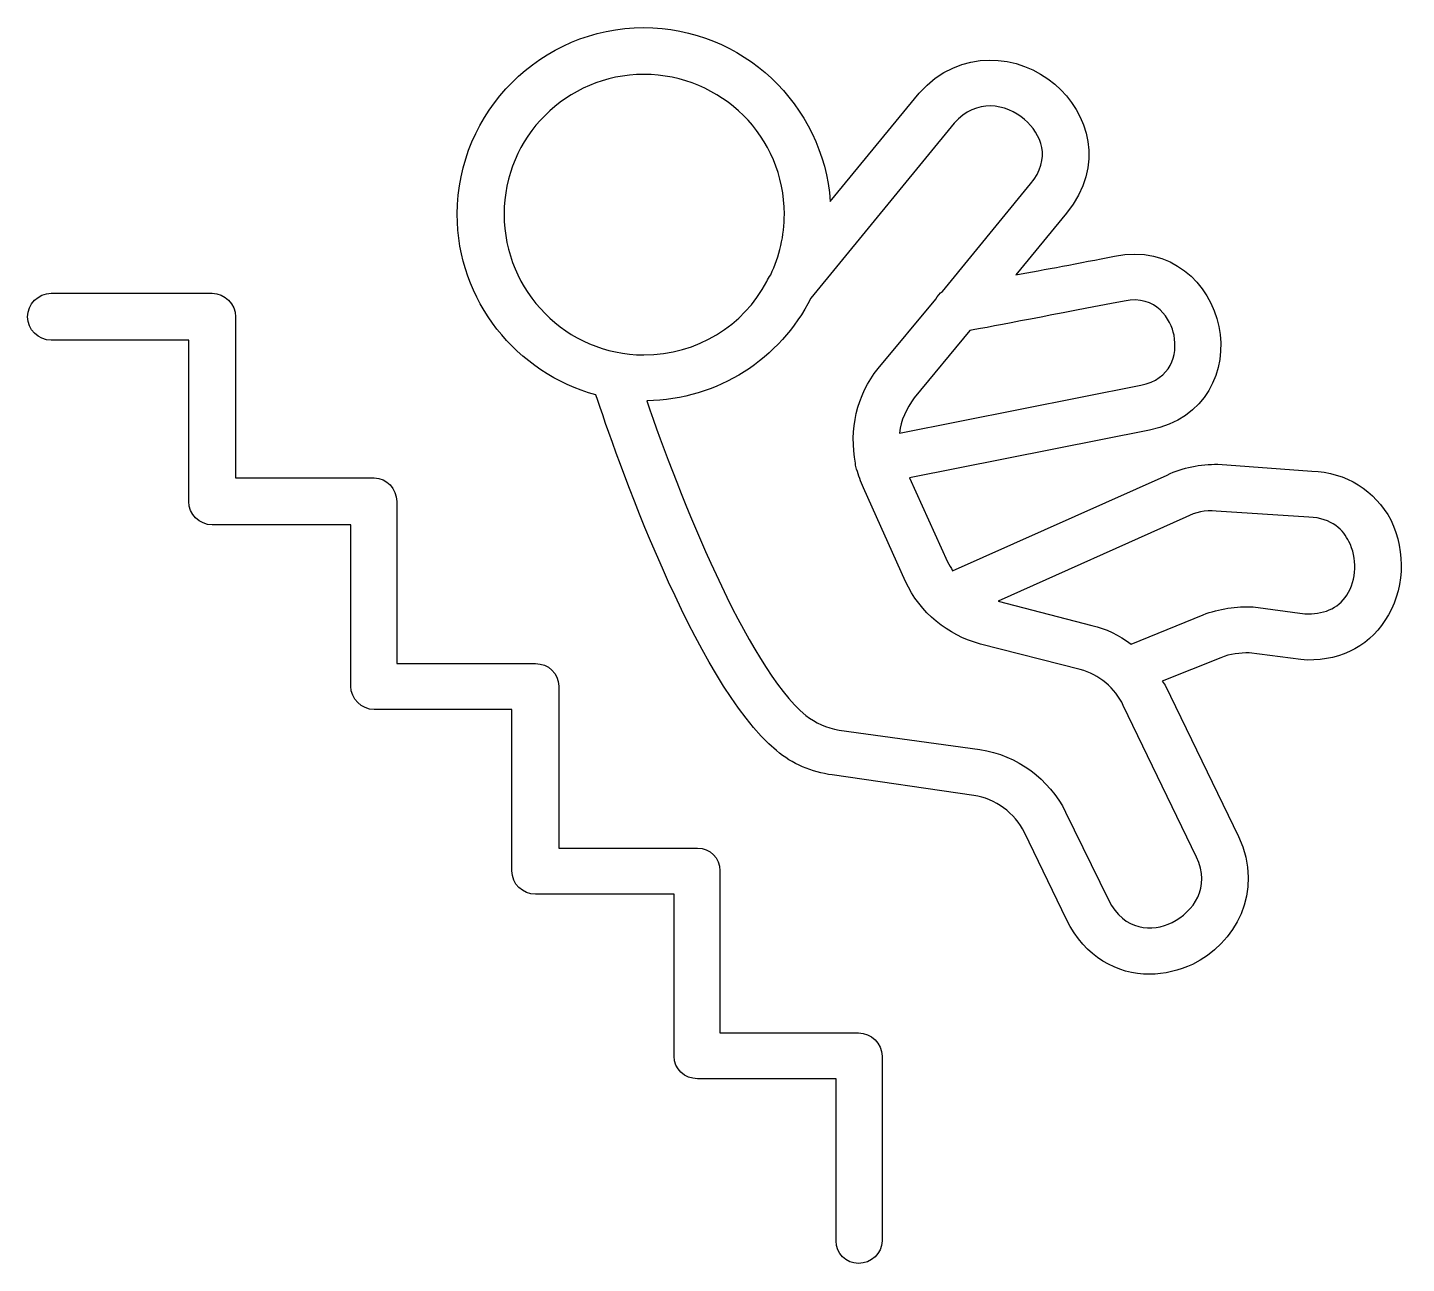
# Model space of a CAD drawing. Header units: centimetres. Extents: x -11.6 to 11.7, y -10.5 to 10.5.
import ezdxf

# ---------------------------------------------------------------- set-up
doc = ezdxf.new("R2010")
doc.units = ezdxf.units.CM
doc.header["$MEASUREMENT"] = 0
doc.layers.add('Layer 1', color=7, linetype='Continuous')

msp = doc.modelspace()

# ---------------------------------------------------------------- linework, layer by layer
at = {"layer": 'Layer 1'}
for points, knots in [([(11.46457, 2.12684), (11.19967, 2.62344), (10.70334, 2.93781), (10.1239, 2.95443), (10.1239, 2.95443), (10.1239, 2.95443), (8.53492, 3.07026), (8.53492, 3.07026), (8.53492, 3.07026), (8.23703, 3.07026), (7.9391, 3.02065), (7.67423, 2.8882), (7.67423, 2.8882), (7.67423, 2.8882), (4.03295, 1.26612), (4.03295, 1.26612), (4.03295, 1.26612), (4.01657, 1.31584), (3.98334, 1.36547), (3.95011, 1.41508), (3.95011, 1.41508), (3.95011, 1.41508), (3.30469, 2.83859), (3.30469, 2.83859), (3.30469, 2.83859), (3.30469, 2.83859), (7.37631, 3.64956), (7.37631, 3.64956), (7.37631, 3.64956), (8.33624, 3.83162), (8.70039, 4.67572), (8.55154, 5.40399), (8.55154, 5.40399), (8.40247, 6.13223), (7.74046, 6.79438), (6.7805, 6.59573), (6.7805, 6.59573), (6.18468, 6.4799), (5.5889, 6.36406), (5.10892, 6.28122), (5.10892, 6.28122), (5.10892, 6.28122), (5.9694, 7.324), (5.9694, 7.324), (5.9694, 7.324), (6.63141, 8.13497), (6.33355, 9.02882), (5.77072, 9.50877), (5.77072, 9.50877), (5.1749, 10.02185), (4.16536, 10.13779), (3.47011, 9.35984), (3.47011, 9.35984), (3.47011, 9.35984), (1.964, 7.52271), (1.964, 7.52271), (1.964, 7.52271), (1.84818, 9.16124), (0.47452, 10.46878), (-1.19728, 10.46878), (-1.19728, 10.46878), (-2.93509, 10.46878), (-4.35857, 9.0454), (-4.35857, 7.30749), (-4.35857, 7.30749), (-4.35857, 5.83437), (-3.34903, 4.60953), (-2.00836, 4.24541), (-2.00836, 4.24541), (-1.69382, 3.30199), (-0.33654, -0.63721), (1.05372, -1.77931), (1.05372, -1.77931), (1.31862, -2.01098), (1.64954, -2.14346), (1.99704, -2.19307), (1.99704, -2.19307), (1.99704, -2.19307), (4.3971, -2.54071), (4.3971, -2.54071), (4.3971, -2.54071), (4.76122, -2.59032), (5.09235, -2.8386), (5.25779, -3.16965), (5.25779, -3.16965), (5.25779, -3.16965), (5.96941, -4.64277), (5.96941, -4.64277), (5.96941, -4.64277), (6.28395, -5.28819), (6.83013, -5.56958), (7.37631, -5.56958), (7.37631, -5.56958), (7.62462, -5.56958), (7.87291, -5.50335), (8.10458, -5.40414), (8.10458, -5.40414), (8.8162, -5.0565), (9.32942, -4.1793), (8.88267, -3.23585), (8.88267, -3.23585), (8.88267, -3.23585), (7.64122, -0.67037), (7.64122, -0.67037), (7.64122, -0.67037), (7.64122, -0.67037), (7.59161, -0.60412), (7.59161, -0.60412), (7.59161, -0.60412), (7.59161, -0.60412), (8.58451, -0.20687), (8.58451, -0.20687), (8.58451, -0.20687), (8.7336, -0.14064), (8.91566, -0.12413), (9.06449, -0.12413), (9.06449, -0.12413), (9.06449, -0.12413), (9.94182, -0.23999), (9.94182, -0.23999), (9.94182, -0.23999), (10.53764, -0.28971), (11.06741, -0.04142), (11.36533, 0.42202), (11.36533, 0.42202), (11.69624, 0.91862), (11.72947, 1.58066), (11.46457, 2.12684)], [0, 0, 0, 0, 0.03030303, 0.03030303, 0.03030303, 0.03030303, 0.06060606, 0.06060606, 0.06060606, 0.06060606, 0.09090909, 0.09090909, 0.09090909, 0.09090909, 0.12121212, 0.12121212, 0.12121212, 0.12121212, 0.15151515, 0.15151515, 0.15151515, 0.15151515, 0.18181818, 0.18181818, 0.18181818, 0.18181818, 0.21212121, 0.21212121, 0.21212121, 0.21212121, 0.24242424, 0.24242424, 0.24242424, 0.24242424, 0.27272727, 0.27272727, 0.27272727, 0.27272727, 0.3030303, 0.3030303, 0.3030303, 0.3030303, 0.33333333, 0.33333333, 0.33333333, 0.33333333, 0.36363636, 0.36363636, 0.36363636, 0.36363636, 0.39393939, 0.39393939, 0.39393939, 0.39393939, 0.42424242, 0.42424242, 0.42424242, 0.42424242, 0.45454545, 0.45454545, 0.45454545, 0.45454545, 0.48484848, 0.48484848, 0.48484848, 0.48484848, 0.51515152, 0.51515152, 0.51515152, 0.51515152, 0.54545455, 0.54545455, 0.54545455, 0.54545455, 0.57575758, 0.57575758, 0.57575758, 0.57575758, 0.60606061, 0.60606061, 0.60606061, 0.60606061, 0.63636364, 0.63636364, 0.63636364, 0.63636364, 0.66666667, 0.66666667, 0.66666667, 0.66666667, 0.6969697, 0.6969697, 0.6969697, 0.6969697, 0.72727273, 0.72727273, 0.72727273, 0.72727273, 0.75757576, 0.75757576, 0.75757576, 0.75757576, 0.78787879, 0.78787879, 0.78787879, 0.78787879, 0.81818182, 0.81818182, 0.81818182, 0.81818182, 0.84848485, 0.84848485, 0.84848485, 0.84848485, 0.87878788, 0.87878788, 0.87878788, 0.87878788, 0.90909091, 0.90909091, 0.90909091, 0.90909091, 0.93939394, 0.93939394, 0.93939394, 0.93939394, 1, 1, 1, 1]), ([(-3.56414, 7.30749), (-3.56414, 8.61503), (-2.50499, 9.67432), (-1.19731, 9.67432), (-1.19731, 9.67432), (0.12677, 9.67432), (1.18614, 8.61503), (1.18614, 7.30749), (1.18614, 7.30749), (1.18614, 6.94337), (1.1033, 6.59573), (0.95447, 6.28122), (0.95447, 6.28122), (0.92124, 6.2482), (0.90462, 6.19848), (0.88824, 6.16539), (0.88824, 6.16539), (0.49086, 5.42064), (-0.28699, 4.92404), (-1.19731, 4.92404), (-1.19731, 4.92404), (-2.50496, 4.92404), (-3.56414, 5.99992), (-3.56414, 7.30749)], [0, 0, 0, 0, 0.14285714, 0.14285714, 0.14285714, 0.14285714, 0.28571429, 0.28571429, 0.28571429, 0.28571429, 0.42857143, 0.42857143, 0.42857143, 0.42857143, 0.57142857, 0.57142857, 0.57142857, 0.57142857, 0.71428571, 0.71428571, 0.71428571, 0.71428571, 1, 1, 1, 1]), ([(8.17082, -3.58334), (8.41911, -4.09645), (8.12121, -4.51028), (7.75706, -4.69234), (7.75706, -4.69234), (7.42593, -4.85792), (6.94598, -4.8413), (6.68129, -4.3116), (6.68129, -4.3116), (6.68129, -4.3116), (5.95305, -2.82197), (5.95305, -2.82197), (5.95305, -2.82197), (5.67153, -2.25925), (5.14197, -1.86204), (4.49655, -1.76271), (4.49655, -1.76271), (4.49655, -1.76271), (2.1131, -1.43166), (2.1131, -1.43166), (2.1131, -1.43166), (1.89781, -1.39856), (1.71572, -1.31583), (1.5503, -1.18338), (1.5503, -1.18338), (0.54052, -0.35579), (-0.60148, 2.57373), (-1.14766, 4.1462), (-1.14766, 4.1462), (0.06056, 4.16271), (1.11993, 4.85782), (1.6329, 5.88401), (1.6329, 5.88401), (1.6329, 5.88401), (4.06596, 8.84676), (4.06596, 8.84676), (4.06596, 8.84676), (4.43011, 9.2771), (4.94327, 9.17778), (5.2578, 8.91299), (5.2578, 8.91299), (5.53911, 8.6647), (5.72138, 8.25098), (5.35702, 7.8206), (5.35702, 7.8206), (5.35702, 7.8206), (3.86752, 5.99995), (3.86752, 5.99995), (3.86752, 5.99995), (3.81791, 5.96685), (3.78468, 5.91711), (3.75166, 5.8675), (3.75166, 5.8675), (3.75166, 5.8675), (2.77514, 4.69238), (2.77514, 4.69238), (2.77514, 4.69238), (2.41099, 4.24542), (2.27854, 3.6496), (2.39438, 3.08681), (2.39438, 3.08681), (2.39438, 3.08681), (2.39438, 3.05371), (2.39438, 3.05371), (2.39438, 3.05371), (2.39438, 3.05371), (2.411, 2.98759), (2.411, 2.98759), (2.411, 2.98759), (2.44399, 2.88827), (2.47723, 2.7724), (2.52683, 2.67308), (2.52683, 2.67308), (2.52683, 2.67308), (3.23848, 1.08412), (3.23848, 1.08412), (3.23848, 1.08412), (3.48677, 0.55453), (3.9501, 0.17379), (4.51293, 0.02483), (4.51293, 0.02483), (4.51293, 0.02483), (6.20132, -0.40554), (6.20132, -0.40554), (6.20132, -0.40554), (6.51562, -0.48825), (6.79714, -0.72005), (6.92959, -1.01794), (6.92959, -1.01794), (6.92959, -1.01794), (8.17082, -3.58334), (8.17082, -3.58334)], [0, 0, 0, 0, 0.04166667, 0.04166667, 0.04166667, 0.04166667, 0.08333333, 0.08333333, 0.08333333, 0.08333333, 0.125, 0.125, 0.125, 0.125, 0.16666667, 0.16666667, 0.16666667, 0.16666667, 0.20833333, 0.20833333, 0.20833333, 0.20833333, 0.25, 0.25, 0.25, 0.25, 0.29166667, 0.29166667, 0.29166667, 0.29166667, 0.33333333, 0.33333333, 0.33333333, 0.33333333, 0.375, 0.375, 0.375, 0.375, 0.41666667, 0.41666667, 0.41666667, 0.41666667, 0.45833333, 0.45833333, 0.45833333, 0.45833333, 0.5, 0.5, 0.5, 0.5, 0.54166667, 0.54166667, 0.54166667, 0.54166667, 0.58333333, 0.58333333, 0.58333333, 0.58333333, 0.625, 0.625, 0.625, 0.625, 0.66666667, 0.66666667, 0.66666667, 0.66666667, 0.70833333, 0.70833333, 0.70833333, 0.70833333, 0.75, 0.75, 0.75, 0.75, 0.79166667, 0.79166667, 0.79166667, 0.79166667, 0.83333333, 0.83333333, 0.83333333, 0.83333333, 0.875, 0.875, 0.875, 0.875, 0.91666667, 0.91666667, 0.91666667, 0.91666667, 1, 1, 1, 1]), ([(2.444, -6.56261), (2.444, -6.56261), (0.09378, -6.56261), (0.09378, -6.56261), (0.09378, -6.56261), (0.09378, -6.56261), (0.09378, -3.81515), (0.09378, -3.81515), (0.09378, -3.81515), (0.09378, -3.59999), (-0.0719, -3.43441), (-0.28696, -3.43441), (-0.28696, -3.43441), (-0.28696, -3.43441), (-2.63717, -3.43441), (-2.63717, -3.43441), (-2.63717, -3.43441), (-2.63717, -3.43441), (-2.63717, -0.68692), (-2.63717, -0.68692), (-2.63717, -0.68692), (-2.63717, -0.47173), (-2.81923, -0.30618), (-3.03455, -0.30618), (-3.03455, -0.30618), (-3.03455, -0.30618), (-5.38473, -0.30619), (-5.38473, -0.30619), (-5.38473, -0.30619), (-5.38473, -0.30619), (-5.38473, 2.44138), (-5.38473, 2.44138), (-5.38473, 2.44138), (-5.38473, 2.65657), (-5.55041, 2.83863), (-5.76549, 2.83863), (-5.76549, 2.83863), (-5.76549, 2.83863), (-8.11571, 2.83862), (-8.11571, 2.83862), (-8.11571, 2.83862), (-8.11571, 2.83862), (-8.11571, 5.56957), (-8.11571, 5.56957), (-8.11571, 5.56957), (-8.11571, 5.78476), (-8.29777, 5.96682), (-8.51306, 5.96682), (-8.51306, 5.96682), (-8.51306, 5.96682), (-11.24401, 5.96682), (-11.24401, 5.96682), (-11.24401, 5.96682), (-11.45906, 5.96682), (-11.64115, 5.78476), (-11.64115, 5.56957), (-11.64115, 5.56957), (-11.64115, 5.35441), (-11.45909, 5.17232), (-11.24401, 5.17232), (-11.24401, 5.17232), (-11.24401, 5.17232), (-8.91017, 5.17233), (-8.91017, 5.17233), (-8.91017, 5.17233), (-8.91017, 5.17233), (-8.91017, 2.44138), (-8.91017, 2.44138), (-8.91017, 2.44138), (-8.91017, 2.22619), (-8.72811, 2.04413), (-8.51303, 2.04413), (-8.51303, 2.04413), (-8.51303, 2.04413), (-6.16261, 2.04413), (-6.16261, 2.04413), (-6.16261, 2.04413), (-6.16261, 2.04413), (-6.16261, -0.68693), (-6.16261, -0.68693), (-6.16261, -0.68693), (-6.16261, -0.90212), (-5.98055, -1.08418), (-5.76547, -1.08418), (-5.76547, -1.08418), (-5.76547, -1.08418), (-3.43163, -1.08417), (-3.43163, -1.08417), (-3.43163, -1.08417), (-3.43163, -1.08417), (-3.43163, -3.81515), (-3.43163, -3.81515), (-3.43163, -3.81515), (-3.43163, -4.04685), (-3.24957, -4.21242), (-3.03452, -4.21242), (-3.03452, -4.21242), (-3.03452, -4.21242), (-0.68407, -4.21242), (-0.68407, -4.21242), (-0.68407, -4.21242), (-0.68407, -4.21242), (-0.68407, -6.95985), (-0.68407, -6.95985), (-0.68407, -6.95985), (-0.68407, -7.17504), (-0.50201, -7.34061), (-0.28693, -7.34061), (-0.28693, -7.34061), (-0.28693, -7.34061), (2.06353, -7.34061), (2.06353, -7.34061), (2.06353, -7.34061), (2.06353, -7.34061), (2.06353, -10.08818), (2.06353, -10.08818), (2.06353, -10.08818), (2.06353, -10.30326), (2.22897, -10.46884), (2.44403, -10.46884), (2.44403, -10.46884), (2.65935, -10.46884), (2.84141, -10.30326), (2.84141, -10.08818), (2.84141, -10.08818), (2.84141, -10.08818), (2.8414, -6.95982), (2.8414, -6.95982), (2.8414, -6.95982), (2.84135, -6.74477), (2.65929, -6.56261), (2.444, -6.56261)], [0, 0, 0, 0, 0.02941176, 0.02941176, 0.02941176, 0.02941176, 0.05882353, 0.05882353, 0.05882353, 0.05882353, 0.08823529, 0.08823529, 0.08823529, 0.08823529, 0.11764706, 0.11764706, 0.11764706, 0.11764706, 0.14705882, 0.14705882, 0.14705882, 0.14705882, 0.17647059, 0.17647059, 0.17647059, 0.17647059, 0.20588235, 0.20588235, 0.20588235, 0.20588235, 0.23529412, 0.23529412, 0.23529412, 0.23529412, 0.26470588, 0.26470588, 0.26470588, 0.26470588, 0.29411765, 0.29411765, 0.29411765, 0.29411765, 0.32352941, 0.32352941, 0.32352941, 0.32352941, 0.35294118, 0.35294118, 0.35294118, 0.35294118, 0.38235294, 0.38235294, 0.38235294, 0.38235294, 0.41176471, 0.41176471, 0.41176471, 0.41176471, 0.44117647, 0.44117647, 0.44117647, 0.44117647, 0.47058824, 0.47058824, 0.47058824, 0.47058824, 0.5, 0.5, 0.5, 0.5, 0.52941176, 0.52941176, 0.52941176, 0.52941176, 0.55882353, 0.55882353, 0.55882353, 0.55882353, 0.58823529, 0.58823529, 0.58823529, 0.58823529, 0.61764706, 0.61764706, 0.61764706, 0.61764706, 0.64705882, 0.64705882, 0.64705882, 0.64705882, 0.67647059, 0.67647059, 0.67647059, 0.67647059, 0.70588235, 0.70588235, 0.70588235, 0.70588235, 0.73529412, 0.73529412, 0.73529412, 0.73529412, 0.76470588, 0.76470588, 0.76470588, 0.76470588, 0.79411765, 0.79411765, 0.79411765, 0.79411765, 0.82352941, 0.82352941, 0.82352941, 0.82352941, 0.85294118, 0.85294118, 0.85294118, 0.85294118, 0.88235294, 0.88235294, 0.88235294, 0.88235294, 0.91176471, 0.91176471, 0.91176471, 0.91176471, 0.94117647, 0.94117647, 0.94117647, 0.94117647, 1, 1, 1, 1]), ([(6.94599, 5.83434), (7.4922, 5.95017), (7.74045, 5.51983), (7.7903, 5.25503), (7.7903, 5.25503), (7.85629, 4.92401), (7.74045, 4.51028), (7.2275, 4.41096), (7.2275, 4.41096), (7.2275, 4.41096), (3.13924, 3.59985), (3.13924, 3.59985), (3.13924, 3.59985), (3.15586, 3.81504), (3.2551, 4.01371), (3.38755, 4.19577), (3.38755, 4.19577), (3.38755, 4.19577), (4.33084, 5.33776), (4.33084, 5.33776), (4.33084, 5.33776), (4.72822, 5.404), (5.80399, 5.61918), (6.94599, 5.83434)], [0, 0, 0, 0, 0.14285714, 0.14285714, 0.14285714, 0.14285714, 0.28571429, 0.28571429, 0.28571429, 0.28571429, 0.42857143, 0.42857143, 0.42857143, 0.42857143, 0.57142857, 0.57142857, 0.57142857, 0.57142857, 0.71428571, 0.71428571, 0.71428571, 0.71428571, 1, 1, 1, 1]), ([(10.71971, 0.85239), (10.57088, 0.62059), (10.30595, 0.52137), (10.00809, 0.53788), (10.00809, 0.53788), (10.00809, 0.53788), (9.13076, 0.65371), (9.13076, 0.65371), (9.13076, 0.65371), (8.84948, 0.67033), (8.55156, 0.62061), (8.28669, 0.52139), (8.28669, 0.52139), (8.28669, 0.52139), (7.06185, 0.02479), (7.06185, 0.02479), (7.06185, 0.02479), (6.86317, 0.17375), (6.63148, 0.28958), (6.39984, 0.3393), (6.39984, 0.3393), (6.39984, 0.3393), (4.81086, 0.75306), (4.81086, 0.75306), (4.81086, 0.75306), (4.81086, 0.75306), (7.98877, 2.17644), (7.98877, 2.17644), (7.98877, 2.17644), (8.15448, 2.25928), (8.31992, 2.29238), (8.50196, 2.27579), (8.50196, 2.27579), (8.50196, 2.27579), (10.07433, 2.17644), (10.07433, 2.17644), (10.07433, 2.17644), (10.47147, 2.15993), (10.67015, 1.94477), (10.75296, 1.76271), (10.75296, 1.76271), (10.90177, 1.48131), (10.88516, 1.11719), (10.71971, 0.85239)], [0, 0, 0, 0, 0.08333333, 0.08333333, 0.08333333, 0.08333333, 0.16666667, 0.16666667, 0.16666667, 0.16666667, 0.25, 0.25, 0.25, 0.25, 0.33333333, 0.33333333, 0.33333333, 0.33333333, 0.41666667, 0.41666667, 0.41666667, 0.41666667, 0.5, 0.5, 0.5, 0.5, 0.58333333, 0.58333333, 0.58333333, 0.58333333, 0.66666667, 0.66666667, 0.66666667, 0.66666667, 0.75, 0.75, 0.75, 0.75, 0.83333333, 0.83333333, 0.83333333, 0.83333333, 1, 1, 1, 1])]:
    msp.add_open_spline(points, degree=3, knots=knots, dxfattribs=at)

doc.saveas('drawing.dxf')
